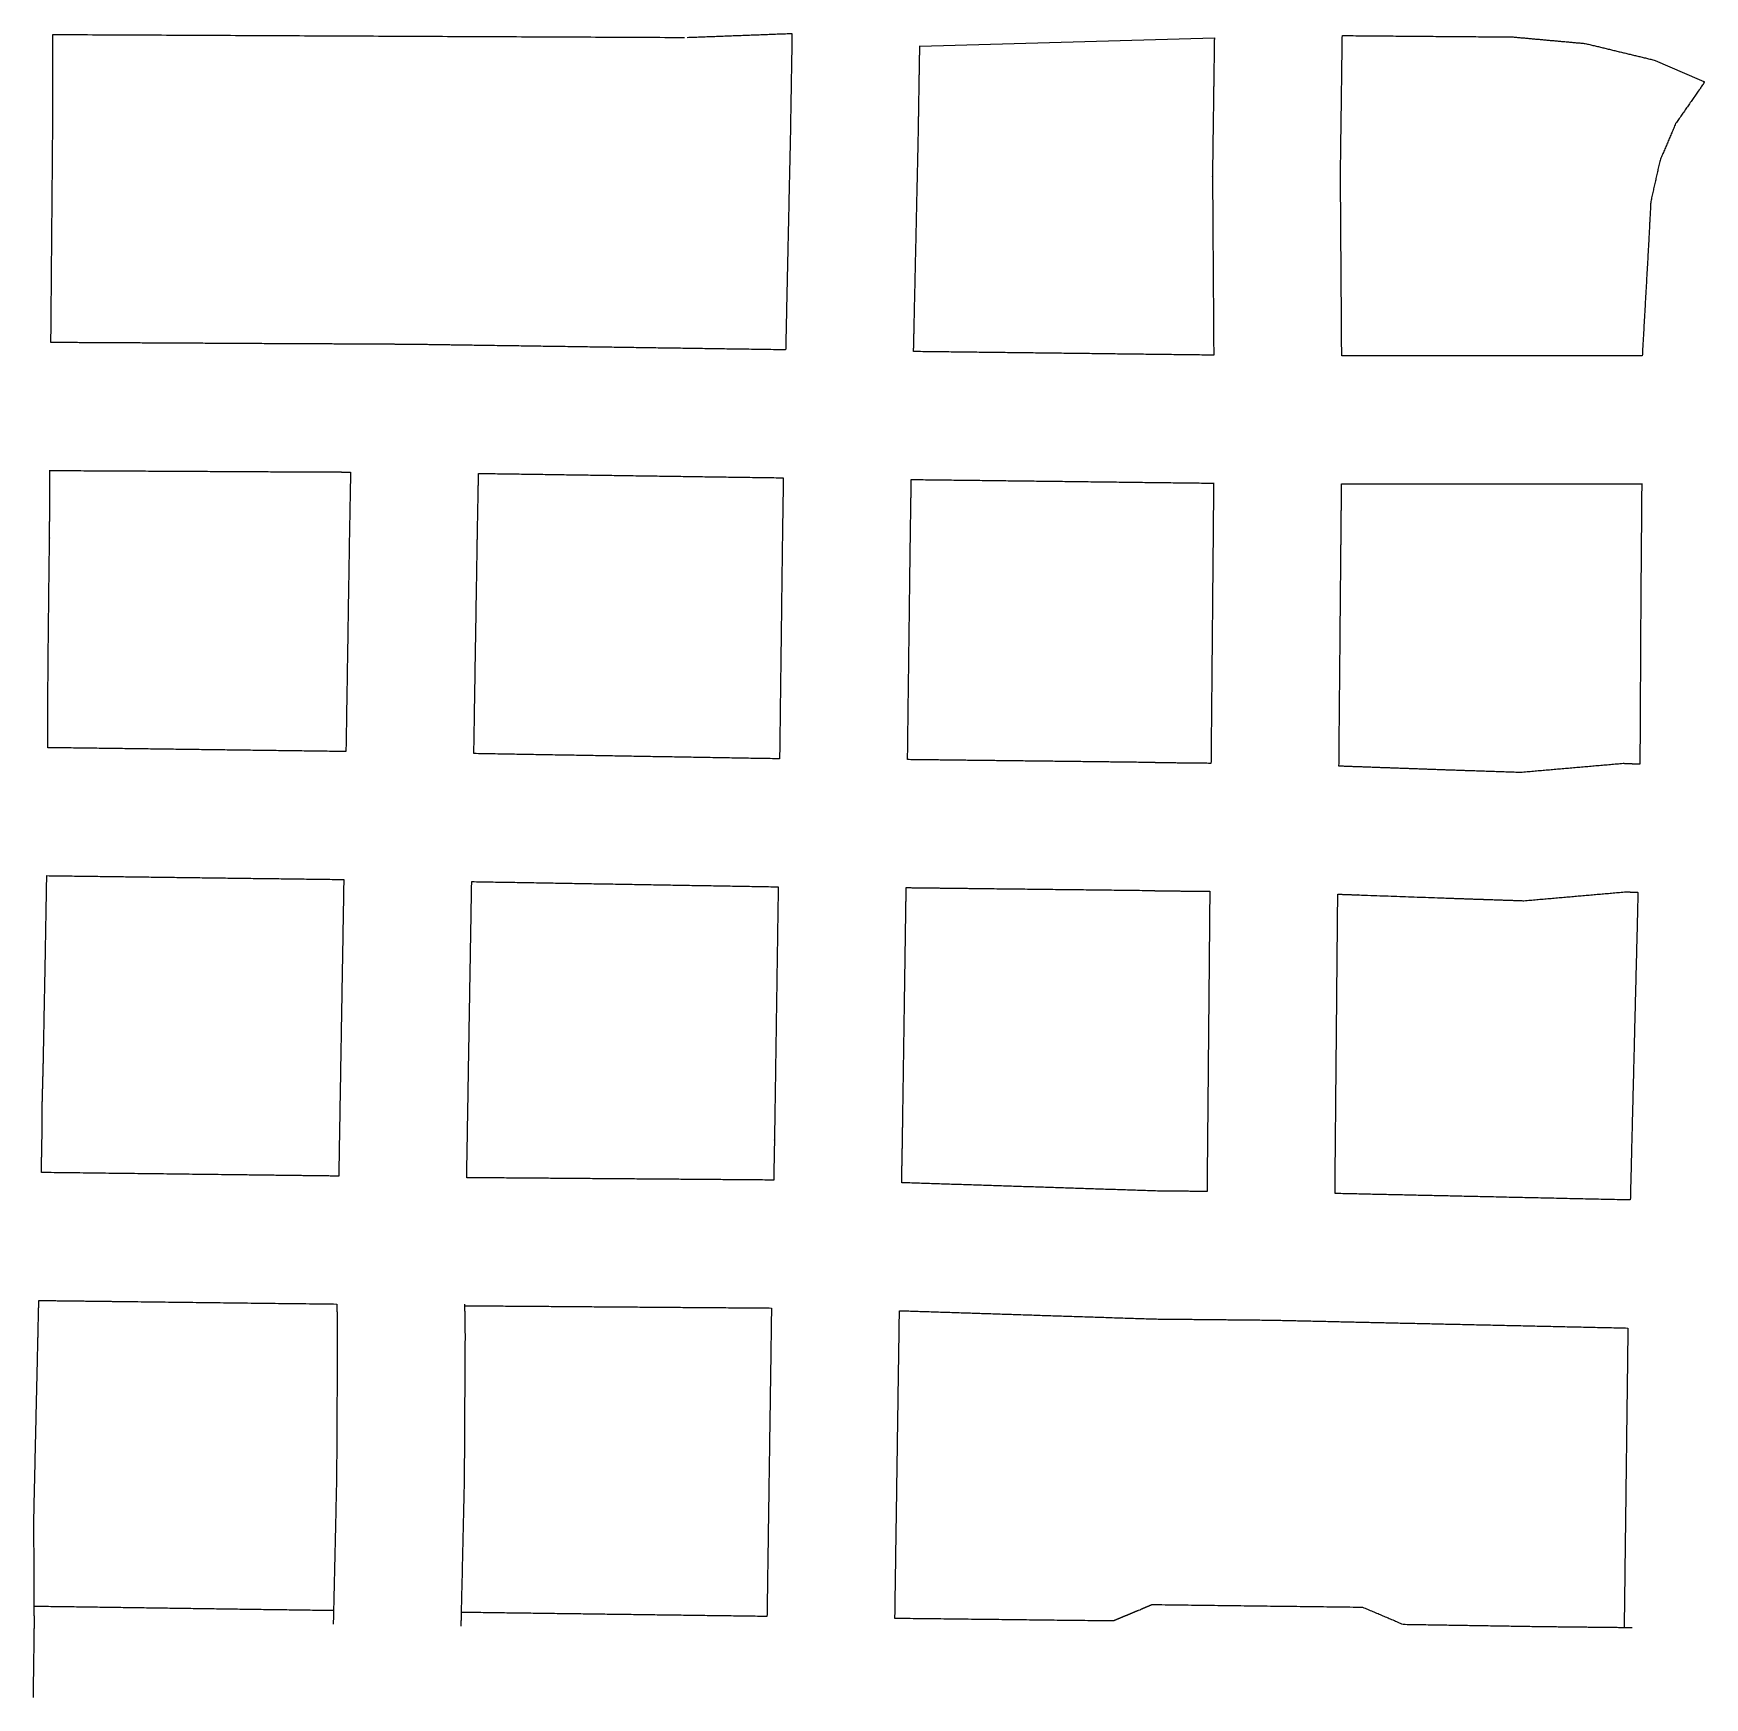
# Model space of a CAD drawing. Header units: millimetres. Extents: x 221 to 753, y -52 to 165.
# Drawn here: x 651.84 to 691.02, y 45.3 to 84.31 of the extents above; entities that cross this region are included whole.
import ezdxf

# ---------------------------------------------------------------- set-up
doc = ezdxf.new("R2010")
doc.units = ezdxf.units.MM
doc.layers.add('Laser$Cut', color=1, linetype='Continuous', true_color=0xff0000)

msp = doc.modelspace()

# ---------------------------------------------------------------- linework, layer by layer
at = {"layer": 'Laser$Cut'}
msp.add_lwpolyline([(672.621, 84.013), (679.525, 84.205)], dxfattribs=at)
at = {"layer": 'Laser$Cut', "lineweight": -3}
for points, degree, knots in [([(652.255, 77.062), (652.279, 79.85), (652.303, 82.637), (652.302, 83.46), (652.301, 84.284)], 2, [102.671744, 102.671744, 102.671744, 107.003335, 107.003335, 108.419108, 108.419108, 108.419108]), ([(669.625, 84.308), (669.62, 84.012), (669.616, 83.716), (669.6, 82.796), (669.585, 81.876), (669.55, 80.296), (669.516, 78.715), (669.496, 77.803), (669.476, 76.89)], 2, [34.984235, 34.984235, 34.984235, 35.986137, 35.986137, 39.098759, 39.098759, 41.574416, 41.574416, 43.003493, 43.003493, 43.003493]), ([(672.557, 80.556), (672.571, 81.187), (672.585, 81.818), (672.602, 82.854), (672.619, 83.889)], 2, [-31.486788, -31.486788, -31.486788, -30.397859, -30.397859, -26.412141, -26.412141, -26.412141]), ([(690.924, 83.028), (690.927, 83.031), (690.931, 83.037), (690.931, 83.037), (690.931, 83.037), (690.947, 83.057), (690.947, 83.057), (690.947, 83.057), (690.962, 83.078), (690.962, 83.078), (690.962, 83.078), (690.976, 83.099), (690.976, 83.099), (690.976, 83.099), (690.988, 83.121), (690.988, 83.121), (690.988, 83.121), (691, 83.143), (691, 83.143), (691, 83.143), (691.01, 83.165), (691.01, 83.165), (691.012, 83.168), (691.013, 83.173), (691.015, 83.177)], 3, [0, 0, 0, 0, 0.0113536, 0.0113536, 0.0113536, 0.0372819, 0.0372819, 0.0372819, 0.0628667, 0.0628667, 0.0628667, 0.0881517, 0.0881517, 0.0881517, 0.1131816, 0.1131816, 0.1131816, 0.1380031, 0.1380031, 0.1380031, 0.1626636, 0.1626636, 0.1626636, 0.1756875, 0.1756875, 0.1756875, 0.1756875]), ([(679.482, 81.093), (679.482, 81.013), (679.482, 80.932), (679.489, 79.795), (679.497, 78.658)], 2, [62.563579, 62.563579, 62.563579, 65.206528, 65.206528, 67.320886, 67.320886, 67.320886]), ([(672.475, 76.85), (672.484, 77.233), (672.492, 77.615), (672.525, 79.086), (672.557, 80.556)], 2, [-34.684126, -34.684126, -34.684126, -34.024112, -34.024112, -31.486788, -31.486788, -31.486788]), ([(682.51, 76.748), (682.509, 76.946), (682.508, 77.145), (682.5, 78.331), (682.491, 79.518)], 2, [-65.648776, -65.648776, -65.648776, -65.206528, -65.206528, -62.563579, -62.563579, -62.563579]), ([(669.476, 76.89), (665.921, 76.942), (662.367, 76.993), (661.595, 77.004), (660.823, 77.016), (660.609, 77.017), (660.395, 77.019), (659.987, 77.022), (659.58, 77.025), (659.395, 77.025), (659.211, 77.026), (658.776, 77.028), (658.341, 77.029), (656.058, 77.042), (653.775, 77.054), (653.015, 77.058), (652.255, 77.062)], 2, [25.319509, 25.319509, 25.319509, 32.727011, 32.727011, 34.335275, 34.335275, 35.244473, 35.244473, 36.97645, 36.97645, 37.761936, 37.761936, 39.617625, 39.617625, 42.79686, 42.79686, 43.855691, 43.855691, 43.855691]), ([(652.187, 69.42), (652.203, 70.812), (652.219, 72.205), (652.221, 72.346), (652.223, 72.487), (652.228, 73.277), (652.233, 74.066)], 2, [94.171421, 94.171421, 94.171421, 96.004552, 96.004552, 97.837682, 97.837682, 99.721629, 99.721629, 99.721629]), ([(652.235, 74.062), (653.881, 74.053), (655.527, 74.045), (656.927, 74.037), (658.328, 74.029), (658.52, 74.029), (658.713, 74.028), (658.996, 74.027), (659.279, 74.026)], 2, [-41.798472, -41.798472, -41.798472, -39.617625, -39.617625, -37.761936, -37.761936, -36.97645, -36.97645, -35.824155, -35.824155, -35.824155]), ([(659.278, 74.023), (659.263, 73.215), (659.248, 72.408), (659.209, 69.941), (659.17, 67.473)], 2, [-56.766272, -56.766272, -56.766272, -53.462338, -53.462338, -51.385559, -51.385559, -51.385559]), ([(662.169, 67.425), (662.208, 69.89), (662.248, 72.356), (662.263, 73.174), (662.278, 73.992)], 2, [51.386025, 51.386025, 51.386025, 53.462338, 53.462338, 56.814645, 56.814645, 56.814645]), ([(672.334, 67.284), (672.366, 69.802), (672.398, 72.32), (672.408, 72.989), (672.418, 73.659), (672.419, 73.755), (672.42, 73.851)], 2, [-44.103128, -44.103128, -44.103128, -41.574416, -41.574416, -39.098759, -39.098759, -38.743112, -38.743112, -38.743112]), ([(689.542, 73.754), (689.531, 72.352), (689.519, 70.949), (689.517, 70.522), (689.515, 70.095), (689.507, 68.634), (689.499, 67.174)], 2, [-18.841946, -18.841946, -18.841946, -15.431987, -15.431987, -14.592172, -14.592172, -11.717444, -11.717444, -11.717444]), ([(669.417, 73.608), (669.407, 72.985), (669.398, 72.361), (669.366, 69.832), (669.334, 67.303)], 2, [47.162694, 47.162694, 47.162694, 49.248053, 49.248053, 51.547196, 51.547196, 51.547196]), ([(686.703, 66.982), (685.869, 67.01), (685.035, 67.038), (684.378, 67.062), (683.72, 67.085), (683.083, 67.108), (682.446, 67.131)], 2, [13.729624, 13.729624, 13.729624, 16.010834, 16.010834, 17.028631, 17.028631, 18.015331, 18.015331, 18.015331]), ([(652.049, 59.107), (652.064, 59.655), (652.078, 60.202), (652.101, 61.426), (652.125, 62.649), (652.141, 63.606), (652.158, 64.564)], 2, [83.172638, 83.172638, 83.172638, 85.005769, 85.005769, 86.838899, 86.838899, 88.427306, 88.427306, 88.427306]), ([(669.302, 64.303), (669.264, 61.731), (669.226, 59.16), (669.22, 58.767), (669.214, 58.374), (669.205, 57.901), (669.196, 57.428)], 2, [55.891595, 55.891595, 55.891595, 61.13339, 61.13339, 61.93467, 61.93467, 63.907732, 63.907732, 63.907732]), ([(672.23, 59.415), (672.247, 60.549), (672.264, 61.683), (672.28, 62.817), (672.297, 63.951), (672.3, 64.117), (672.302, 64.284)], 2, [-54.3227, -54.3227, -54.3227, -51.785376, -51.785376, -49.248053, -49.248053, -48.874816, -48.874816, -48.874816]), ([(678.218, 64.21), (678.616, 64.206), (679.013, 64.201), (679.216, 64.199), (679.418, 64.197)], 2, [-23.626647, -23.626647, -23.626647, -22.854465, -22.854465, -22.460729, -22.460729, -22.460729]), ([(682.417, 64.13), (682.549, 64.125), (682.681, 64.121), (683.806, 64.08), (684.931, 64.04), (685.216, 64.03), (685.502, 64.02), (686.142, 63.999), (686.782, 63.977)], 2, [-18.440017, -18.440017, -18.440017, -18.292044, -18.292044, -17.028631, -17.028631, -16.010834, -16.010834, -13.729624, -13.729624, -13.729624]), ([(672.196, 57.366), (672.205, 57.844), (672.214, 58.322), (672.222, 58.869), (672.23, 59.415)], 2, [-57.743384, -57.743384, -57.743384, -55.545112, -55.545112, -54.3227, -54.3227, -54.3227]), ([(652.031, 57.605), (652.033, 57.67), (652.034, 57.734), (652.037, 57.916), (652.04, 58.098), (652.043, 58.25), (652.046, 58.401)], 2, [80.455271, 80.455271, 80.455271, 80.635286, 80.635286, 81.142757, 81.142757, 81.565649, 81.565649, 81.565649]), ([(652.046, 58.401), (652.046, 58.42), (652.046, 58.438), (652.046, 58.55), (652.047, 58.661)], 2, [81.5656485, 81.5656485, 81.5656485, 81.6502269, 81.6502269, 82.1576973, 82.1576973, 82.1576973]), ([(659.001, 57.521), (657.927, 57.534), (656.853, 57.547), (654.442, 57.576), (652.031, 57.605)], 2, [73.821771, 73.821771, 73.821771, 74.406249, 74.406249, 75.718061, 75.718061, 75.718061]), ([(689.273, 56.961), (687.299, 57.004), (685.326, 57.048), (683.839, 57.08), (682.353, 57.113)], 2, [38.673331, 38.673331, 38.673331, 43.966107, 43.966107, 47.952603, 47.952603, 47.952603]), ([(651.855, 49.467), (651.894, 51.212), (651.934, 52.957), (651.953, 53.782), (651.971, 54.606)], 2, [73.5307, 73.5307, 73.5307, 76.068052, 76.068052, 77.266789, 77.266789, 77.266789]), ([(651.971, 54.606), (652.889, 54.595), (653.807, 54.584), (656.382, 54.553), (658.958, 54.522)], 2, [-74.288128, -74.288128, -74.288128, -73.75723, -73.75723, -72.267135, -72.267135, -72.267135]), ([(672.144, 54.366), (673.544, 54.321), (674.944, 54.275), (676.536, 54.223), (678.128, 54.172)], 2, [-60.572916, -60.572916, -60.572916, -58.375985, -58.375985, -55.877521, -55.877521, -55.877521]), ([(680.815, 54.146), (682.803, 54.102), (684.79, 54.057), (687.004, 54.009), (689.218, 53.96)], 2, [-49.921814, -49.921814, -49.921814, -43.966107, -43.966107, -40.98302, -40.98302, -40.98302]), ([(677.748, 47.343), (677.748, 47.343), (677.748, 47.343), (677.748, 47.343), (677.748, 47.343), (677.785, 47.356), (677.785, 47.356)], 3, [0.4078777, 0.4078777, 0.4078777, 0.4078777, 0.41161566, 0.41161566, 0.41161566, 0.45110254, 0.45110254, 0.45110254, 0.45110254]), ([(651.846, 45.422), (651.849, 45.678), (651.852, 45.934), (651.858, 46.32), (651.864, 46.706), (651.865, 46.85), (651.867, 46.993)], 2, [66.258751, 66.258751, 66.258751, 67.571044, 67.571044, 69.557596, 69.557596, 71.544148, 71.544148, 71.544148])]:
    msp.add_open_spline(points, degree=degree, knots=knots, dxfattribs=at)
for points, degree in [([(652.301, 84.283), (659.702, 84.248), (667.104, 84.214)], 2), ([(667.167, 84.215), (668.396, 84.261), (669.625, 84.308)], 2), ([(682.482, 81.073), (682.503, 82.665), (682.525, 84.258)], 2), ([(682.525, 84.258), (684.526, 84.241), (686.526, 84.225)], 2), ([(686.526, 84.225), (687.373, 84.148), (688.22, 84.072)], 2), ([(672.619, 83.889), (672.62, 83.952), (672.621, 84.015)], 2), ([(672.621, 84.013), (672.621, 84.013), (672.621, 84.013)], 2), ([(679.525, 84.205), (679.512, 83.277), (679.499, 82.349)], 2), ([(688.22, 84.072), (689.039, 83.874), (689.857, 83.677)], 2), ([(689.857, 83.677), (690.436, 83.427), (691.015, 83.177)], 2), ([(690.886, 82.982), (690.612, 82.587), (690.337, 82.193)], 2), ([(690.886, 82.982), (690.899, 82.997), (690.912, 83.012), (690.924, 83.028)], 3), ([(679.499, 82.349), (679.49, 81.721), (679.482, 81.093)], 2), ([(690.337, 82.193), (690.154, 81.762), (689.971, 81.332)], 2), ([(689.971, 81.332), (689.862, 80.849), (689.754, 80.366)], 2), ([(682.482, 80.942), (682.482, 81.007), (682.482, 81.073)], 2), ([(682.491, 79.518), (682.486, 80.23), (682.482, 80.942)], 2), ([(689.754, 80.366), (689.731, 79.92), (689.708, 79.474)], 2), ([(689.708, 79.474), (689.631, 78.112), (689.554, 76.75)], 2), ([(679.497, 78.658), (679.504, 77.714), (679.51, 76.769)], 2), ([(679.51, 76.766), (675.993, 76.808), (672.475, 76.85)], 2), ([(679.51, 76.769), (679.51, 76.767), (679.51, 76.766)], 2), ([(689.554, 76.75), (686.032, 76.749), (682.51, 76.748)], 2), ([(652.233, 74.062), (652.234, 74.062), (652.235, 74.062)], 2), ([(659.279, 74.026), (659.279, 74.024), (659.278, 74.023)], 2), ([(662.278, 73.994), (662.278, 73.994), (662.278, 73.994)], 2), ([(662.278, 73.992), (662.278, 73.993), (662.278, 73.994)], 2), ([(662.278, 73.994), (665.85, 73.942), (669.421, 73.891)], 2), ([(669.421, 73.891), (669.419, 73.75), (669.417, 73.608)], 2), ([(672.42, 73.851), (675.962, 73.808), (679.503, 73.765)], 2), ([(679.507, 73.77), (679.477, 70.483), (679.446, 67.197)], 2), ([(679.503, 73.765), (679.505, 73.765), (679.507, 73.765)], 2), ([(682.49, 71.977), (682.499, 72.864), (682.507, 73.751)], 2), ([(682.507, 73.748), (686.024, 73.749), (689.542, 73.75)], 2), ([(689.542, 73.75), (689.542, 73.75), (689.542, 73.75)], 2), ([(682.446, 67.131), (682.468, 69.554), (682.49, 71.977)], 2), ([(652.184, 67.564), (652.185, 68.492), (652.187, 69.42)], 2), ([(659.17, 67.473), (655.677, 67.519), (652.184, 67.564)], 2), ([(669.334, 67.303), (665.751, 67.364), (662.167, 67.425)], 2), ([(674.903, 67.254), (673.619, 67.269), (672.334, 67.284)], 2), ([(677.887, 67.219), (676.395, 67.237), (674.903, 67.254)], 2), ([(678.249, 67.21), (678.068, 67.215), (677.887, 67.219)], 2), ([(678.273, 67.209), (678.261, 67.21), (678.249, 67.21)], 2), ([(679.387, 67.197), (678.83, 67.203), (678.273, 67.209)], 2), ([(679.446, 67.197), (679.417, 67.197), (679.387, 67.197)], 2), ([(689.108, 67.191), (687.905, 67.086), (686.703, 66.982)], 2), ([(689.499, 67.174), (689.303, 67.182), (689.108, 67.191)], 2), ([(652.158, 64.564), (655.638, 64.519), (659.119, 64.474)], 2), ([(659.119, 64.474), (659.06, 60.998), (659.001, 57.521)], 2), ([(662.001, 57.483), (662.059, 60.954), (662.118, 64.425)], 2), ([(662.118, 64.425), (665.709, 64.364), (669.3, 64.303)], 2), ([(669.3, 64.303), (669.301, 64.303), (669.302, 64.303)], 2), ([(672.302, 64.284), (673.155, 64.274), (674.009, 64.264)], 2), ([(674.009, 64.264), (675.92, 64.242), (677.831, 64.22)], 2), ([(677.831, 64.22), (677.847, 64.219), (677.864, 64.219)], 2), ([(677.864, 64.219), (678.041, 64.214), (678.218, 64.21)], 2), ([(679.418, 64.197), (679.386, 60.679), (679.353, 57.16)], 2), ([(682.353, 57.113), (682.385, 60.622), (682.418, 64.13)], 2), ([(686.782, 63.977), (687.977, 64.081), (689.172, 64.185)], 2), ([(689.172, 64.185), (689.313, 64.179), (689.454, 64.173)], 2), ([(689.454, 64.173), (689.364, 60.567), (689.274, 56.961)], 2), ([(652.047, 58.661), (652.048, 58.884), (652.049, 59.107)], 2), ([(662.568, 57.479), (662.284, 57.481), (662.001, 57.483)], 2), ([(669.196, 57.428), (665.882, 57.454), (662.568, 57.479)], 2), ([(678.19, 57.171), (675.193, 57.269), (672.196, 57.366)], 2), ([(679.353, 57.16), (678.772, 57.166), (678.19, 57.171)], 2), ([(689.274, 56.961), (689.273, 56.961), (689.273, 56.961)], 2), ([(658.958, 54.522), (658.958, 54.517), (658.958, 54.513)], 2), ([(658.958, 54.513), (658.963, 54.149), (658.968, 53.785)], 2), ([(661.969, 53.798), (661.963, 54.158), (661.958, 54.518)], 2), ([(661.959, 54.483), (665.552, 54.456), (669.144, 54.429)], 2), ([(669.144, 54.429), (669.092, 50.814), (669.039, 47.198)], 2), ([(672.038, 47.155), (672.091, 50.761), (672.144, 54.366)], 2), ([(678.128, 54.172), (679.465, 54.159), (680.802, 54.146)], 2), ([(680.802, 54.146), (680.809, 54.146), (680.815, 54.146)], 2), ([(658.968, 53.785), (658.959, 52.113), (658.95, 50.442)], 2), ([(661.95, 50.4), (661.959, 52.099), (661.969, 53.798)], 2), ([(689.218, 53.96), (689.174, 50.45), (689.13, 46.939)], 2), ([(658.95, 50.442), (658.915, 48.888), (658.879, 47.334)], 2), ([(661.879, 47.298), (661.915, 48.849), (661.95, 50.4)], 2), ([(651.865, 47.437), (651.86, 48.452), (651.855, 49.467)], 2), ([(651.867, 46.993), (651.866, 47.215), (651.865, 47.437)], 2), ([(651.868, 47.433), (651.866, 47.433), (651.865, 47.433)], 2), ([(658.877, 47.334), (655.372, 47.384), (651.868, 47.433)], 2), ([(677.93, 47.416), (677.898, 47.402), (677.866, 47.389)], 2), ([(678.059, 47.47), (677.995, 47.443), (677.93, 47.416)], 2), ([(683.008, 47.409), (680.534, 47.439), (678.059, 47.47)], 2), ([(683.949, 47.007), (683.479, 47.208), (683.008, 47.409)], 2), ([(658.879, 47.334), (658.876, 47.176), (658.872, 47.019)], 2), ([(658.879, 47.334), (658.878, 47.334), (658.877, 47.334)], 2), ([(661.872, 46.969), (661.875, 47.134), (661.879, 47.298)], 2), ([(661.881, 47.293), (661.88, 47.293), (661.879, 47.293)], 2), ([(669.038, 47.198), (665.46, 47.246), (661.881, 47.293)], 2), ([(669.039, 47.198), (669.038, 47.198), (669.038, 47.198)], 2), ([(669.039, 47.198), (669.039, 47.198), (669.039, 47.198)], 2), ([(676.629, 47.098), (674.332, 47.125), (672.035, 47.151)], 2), ([(672.038, 47.151), (672.038, 47.153), (672.038, 47.155)], 2), ([(676.431, 47.11), (676.432, 47.11), (676.432, 47.11), (676.433, 47.11)], 3), ([(677.156, 47.092), (676.893, 47.095), (676.629, 47.098)], 2), ([(677.221, 47.119), (677.189, 47.106), (677.156, 47.092)], 2), ([(677.285, 47.146), (677.253, 47.133), (677.221, 47.119)], 2), ([(677.35, 47.173), (677.318, 47.16), (677.285, 47.146)], 2), ([(677.414, 47.2), (677.382, 47.187), (677.35, 47.173)], 2), ([(677.672, 47.308), (677.543, 47.254), (677.414, 47.2)], 2), ([(677.749, 47.34), (677.71, 47.324), (677.672, 47.308)], 2), ([(677.786, 47.356), (677.791, 47.358), (677.796, 47.36), (677.801, 47.362)], 3), ([(677.866, 47.389), (677.834, 47.375), (677.801, 47.362)], 2), ([(687.065, 46.957), (685.507, 46.982), (683.949, 47.007)], 2), ([(689.126, 46.934), (688.095, 46.945), (687.065, 46.957)], 2), ([(689.32, 46.931), (689.223, 46.932), (689.126, 46.934)], 2), ([(689.13, 46.939), (689.13, 46.936), (689.13, 46.934)], 2), ([(651.845, 45.296), (651.845, 45.359), (651.846, 45.422)], 2)]:
    msp.add_open_spline(points, degree=degree, dxfattribs=at)

doc.saveas('drawing.dxf')
